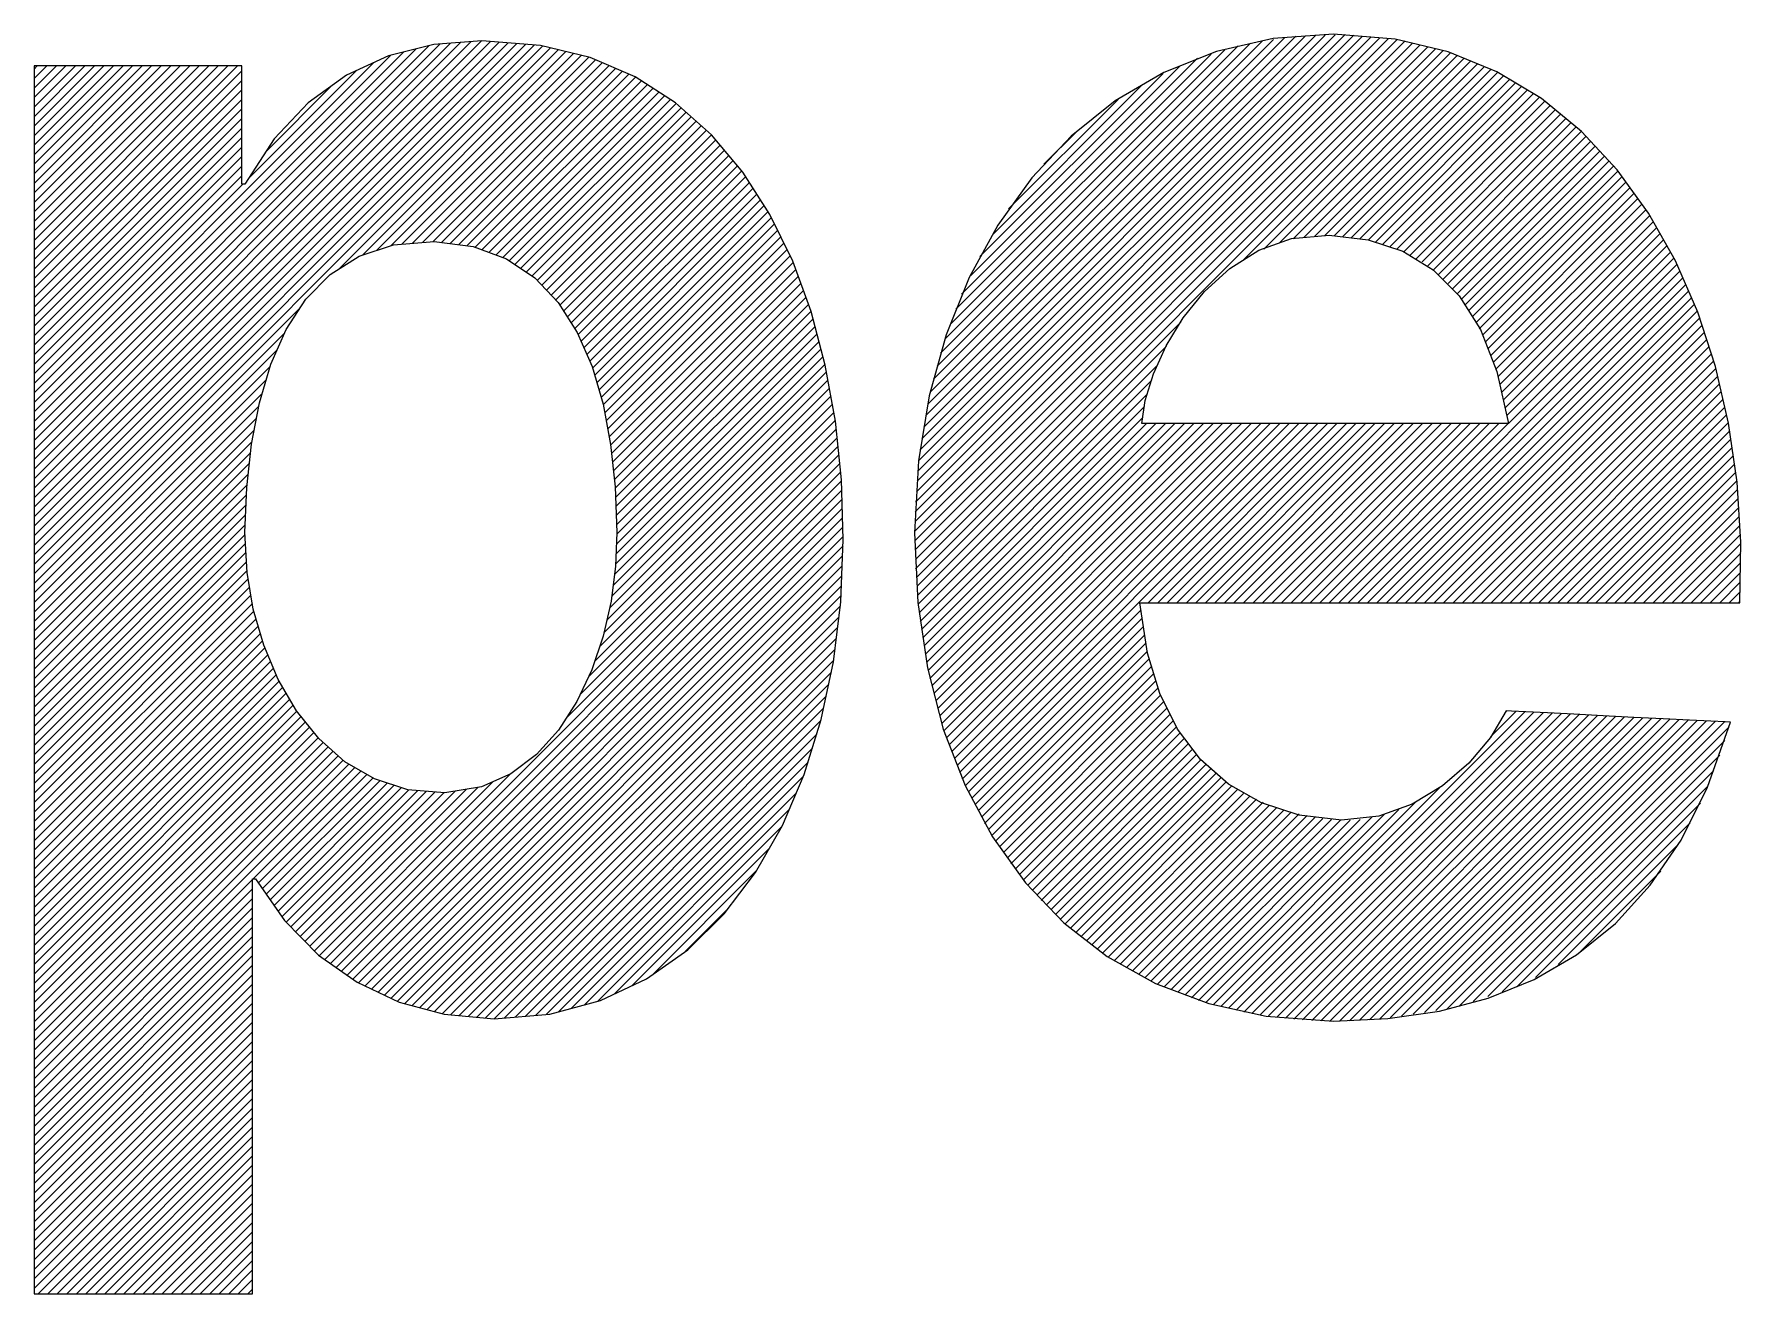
# Model space of a CAD drawing. Header units: millimetres. Extents: x 204 to 313, y 170 to 193.
# Drawn here: x 261.28 to 286.62, y 169.93 to 188.63 of the extents above; entities that cross this region are included whole.
import ezdxf

# ---------------------------------------------------------------- set-up
doc = ezdxf.new("R2010")
doc.units = ezdxf.units.MM
doc.linetypes.add('HIDDEN2', pattern=[4.7625, 3.175, -1.5875])
doc.layers.add('1', color=117, linetype='HIDDEN2', lineweight=0)
doc.layers.add('Livello 2', color=7, linetype='Continuous', lineweight=0)

msp = doc.modelspace()

# ---------------------------------------------------------------- linework, layer by layer
at = {"layer": '1', "color": 0, "linetype": 'Continuous', "lineweight": 0}
for p, q in [((274.361, 181.535), (281.386, 188.56)), ((274.367, 181.682), (281.258, 188.573)), ((274.379, 181.836), (281.13, 188.587)), ((274.392, 181.99), (281.002, 188.6)), ((274.405, 182.144), (280.874, 188.614)), ((274.417, 182.298), (280.744, 188.624)), ((274.43, 182.452), (280.597, 188.62)), ((274.459, 182.623), (280.451, 188.615)), ((274.489, 182.794), (280.305, 188.61)), ((274.518, 182.965), (280.159, 188.605)), ((274.548, 183.136), (280.012, 188.6)), ((274.583, 183.312), (279.849, 188.578)), ((274.634, 183.505), (279.68, 188.55)), ((261.279, 181.887), (267.922, 188.531)), ((261.279, 181.746), (268.054, 188.521)), ((261.279, 182.029), (267.769, 188.519)), ((261.279, 181.605), (268.185, 188.51)), ((261.279, 182.17), (267.615, 188.507)), ((261.279, 181.463), (268.316, 188.5)), ((261.279, 182.312), (267.462, 188.495)), ((261.279, 181.322), (268.447, 188.49)), ((261.279, 182.453), (267.308, 188.483)), ((261.279, 181.18), (268.578, 188.479)), ((261.279, 181.039), (268.709, 188.469)), ((261.279, 182.594), (267.141, 188.457)), ((261.279, 180.897), (268.834, 188.453)), ((261.279, 180.756), (268.947, 188.425)), ((261.279, 182.736), (266.952, 188.409)), ((261.279, 182.877), (266.763, 188.361)), ((261.279, 183.019), (266.574, 188.314)), ((265.809, 185.144), (269.061, 188.397)), ((266.153, 185.348), (269.174, 188.369)), ((266.364, 185.417), (269.288, 188.341)), ((266.575, 185.487), (269.401, 188.313)), ((274.362, 181.394), (281.514, 188.546)), ((274.362, 181.253), (281.637, 188.527)), ((274.363, 181.112), (281.749, 188.498)), ((274.363, 180.971), (281.861, 188.469)), ((274.364, 180.83), (281.973, 188.439)), ((274.368, 180.693), (282.085, 188.41)), ((274.379, 180.562), (282.197, 188.381)), ((274.686, 183.699), (279.511, 188.523)), ((274.738, 183.892), (279.342, 188.495)), ((274.798, 184.093), (279.159, 188.454)), ((274.882, 184.318), (278.957, 188.393)), ((274.966, 184.544), (278.755, 188.332)), ((279.236, 185.278), (282.309, 188.352)), ((279.536, 185.437), (282.415, 188.316)), ((261.279, 183.16), (266.324, 188.206)), ((261.279, 188.11), (261.326, 188.157)), ((261.279, 187.968), (261.467, 188.157)), ((261.279, 187.827), (261.609, 188.157)), ((261.279, 187.686), (261.75, 188.157)), ((261.279, 187.544), (261.892, 188.157)), ((261.279, 187.403), (262.033, 188.157)), ((261.279, 187.261), (262.174, 188.157)), ((261.279, 187.12), (262.316, 188.157)), ((261.279, 186.979), (262.457, 188.157)), ((261.279, 186.837), (262.599, 188.157)), ((261.279, 186.696), (262.74, 188.157)), ((261.279, 186.554), (262.882, 188.157)), ((261.279, 186.413), (263.023, 188.157)), ((261.279, 186.271), (263.164, 188.157)), ((261.279, 186.13), (263.306, 188.157)), ((261.279, 185.989), (263.447, 188.157)), ((261.279, 185.847), (263.589, 188.157)), ((261.279, 185.706), (263.73, 188.157)), ((261.279, 185.564), (263.872, 188.157)), ((261.279, 185.423), (264.013, 188.157)), ((261.279, 185.281), (264.154, 188.157)), ((261.279, 185.14), (264.296, 188.157)), ((261.279, 184.999), (264.363, 188.083)), ((264.468, 186.491), (266.062, 188.085)), ((266.739, 185.509), (269.514, 188.285)), ((266.893, 185.522), (269.616, 188.245)), ((267.047, 185.534), (269.715, 188.202)), ((267.201, 185.547), (269.814, 188.16)), ((267.329, 185.534), (269.913, 188.117)), ((267.455, 185.518), (270.011, 188.075)), ((275.05, 184.77), (278.553, 188.272)), ((275.186, 185.047), (278.297, 188.158)), ((275.322, 185.325), (278.041, 188.043)), ((279.771, 185.53), (282.514, 188.273)), ((279.972, 185.59), (282.612, 188.23)), ((280.13, 185.607), (282.711, 188.188)), ((280.288, 185.623), (282.81, 188.145)), ((280.446, 185.64), (282.908, 188.102)), ((280.585, 185.638), (283.007, 188.059)), ((261.279, 184.857), (264.363, 187.941)), ((261.279, 184.716), (264.363, 187.8)), ((264.724, 186.888), (265.694, 187.859)), ((267.58, 185.502), (270.11, 188.032)), ((267.705, 185.486), (270.208, 187.989)), ((267.825, 185.464), (270.295, 187.934)), ((267.928, 185.426), (270.381, 187.878)), ((268.032, 185.388), (270.467, 187.823)), ((275.512, 185.655), (277.737, 187.881)), ((280.713, 185.624), (283.102, 188.013)), ((280.84, 185.61), (283.189, 187.959)), ((280.968, 185.596), (283.276, 187.904)), ((281.085, 185.571), (283.363, 187.85)), ((281.194, 185.54), (283.45, 187.796)), ((261.279, 184.574), (264.363, 187.658)), ((268.135, 185.349), (270.553, 187.768)), ((268.238, 185.311), (270.639, 187.713)), ((268.333, 185.265), (270.726, 187.657)), ((268.418, 185.208), (270.811, 187.601)), ((275.748, 186.033), (277.375, 187.66)), ((281.304, 185.508), (283.538, 187.741)), ((281.414, 185.477), (283.625, 187.687)), ((281.518, 185.439), (283.712, 187.633)), ((281.611, 185.391), (283.79, 187.569)), ((261.279, 184.433), (264.363, 187.517)), ((261.279, 184.292), (264.363, 187.376)), ((268.502, 185.151), (270.886, 187.534)), ((268.587, 185.095), (270.96, 187.468)), ((268.672, 185.038), (271.035, 187.401)), ((268.749, 184.973), (271.11, 187.335)), ((281.704, 185.343), (283.866, 187.505)), ((281.798, 185.295), (283.943, 187.44)), ((281.891, 185.246), (284.02, 187.375)), ((281.97, 185.184), (284.097, 187.311)), ((261.279, 184.15), (264.363, 187.234)), ((261.279, 184.009), (264.363, 187.093)), ((268.817, 184.901), (271.185, 187.268)), ((268.886, 184.828), (271.26, 187.202)), ((268.955, 184.755), (271.335, 187.135)), ((269.024, 184.683), (271.4, 187.059)), ((276.273, 186.699), (276.759, 187.185)), ((282.048, 185.12), (284.173, 187.246)), ((282.125, 185.056), (284.25, 187.181)), ((282.203, 184.993), (284.324, 187.114)), ((282.277, 184.925), (284.392, 187.04)), ((261.279, 183.867), (264.363, 186.951)), ((261.279, 183.726), (264.363, 186.81)), ((269.086, 184.604), (271.464, 186.982)), ((269.141, 184.518), (271.529, 186.905)), ((269.196, 184.431), (271.593, 186.828)), ((282.34, 184.847), (284.459, 186.966)), ((282.403, 184.769), (284.527, 186.892)), ((282.466, 184.69), (284.594, 186.818)), ((261.279, 183.584), (264.363, 186.668)), ((261.279, 183.443), (264.363, 186.527)), ((269.251, 184.345), (271.658, 186.751)), ((269.306, 184.258), (271.723, 186.675)), ((269.357, 184.168), (271.787, 186.598)), ((282.529, 184.612), (284.661, 186.744)), ((282.588, 184.529), (284.729, 186.67)), ((282.637, 184.437), (284.796, 186.596)), ((261.279, 183.302), (264.376, 186.399)), ((269.4, 184.069), (271.845, 186.514)), ((269.443, 183.97), (271.9, 186.428)), ((269.486, 183.872), (271.955, 186.341)), ((282.687, 184.345), (284.859, 186.517)), ((282.736, 184.253), (284.917, 186.434)), ((282.786, 184.161), (284.976, 186.351)), ((282.833, 184.067), (285.035, 186.269)), ((269.529, 183.773), (272.01, 186.255)), ((269.569, 183.672), (272.066, 186.169)), ((269.601, 183.563), (272.121, 186.083)), ((282.87, 183.962), (285.093, 186.186)), ((282.907, 183.858), (285.152, 186.103)), ((282.943, 183.753), (285.211, 186.021)), ((269.633, 183.454), (272.176, 185.996)), ((269.665, 183.344), (272.227, 185.906)), ((269.697, 183.235), (272.273, 185.811)), ((282.98, 183.649), (285.27, 185.938)), ((283.017, 183.544), (285.322, 185.849)), ((269.728, 183.125), (272.32, 185.716)), ((269.751, 183.005), (272.366, 185.621)), ((269.773, 182.886), (272.412, 185.526)), ((283.045, 183.431), (285.372, 185.758)), ((283.07, 183.314), (285.423, 185.667)), ((283.095, 183.198), (285.473, 185.576)), ((269.795, 182.767), (272.459, 185.43)), ((269.818, 182.648), (272.505, 185.335)), ((283.12, 183.082), (285.523, 185.485)), ((283.145, 182.965), (285.574, 185.394)), ((283.17, 182.849), (285.624, 185.303)), ((269.839, 182.529), (272.549, 185.239)), ((269.853, 182.401), (272.587, 185.135)), ((269.867, 182.273), (272.625, 185.031)), ((280.65, 180.187), (285.674, 185.211)), ((280.792, 180.187), (285.717, 185.112)), ((280.933, 180.187), (285.759, 185.013)), ((269.88, 182.145), (272.663, 184.928)), ((269.894, 182.017), (272.701, 184.824)), ((281.075, 180.187), (285.802, 184.914)), ((281.216, 180.187), (285.844, 184.815)), ((261.279, 180.615), (265.235, 184.571)), ((269.906, 181.888), (272.739, 184.721)), ((269.911, 181.752), (272.777, 184.617)), ((269.917, 181.616), (272.815, 184.514)), ((281.357, 180.187), (285.886, 184.716)), ((281.499, 180.187), (285.929, 184.617)), ((281.64, 180.187), (285.971, 184.518)), ((269.922, 181.48), (272.844, 184.402)), ((269.927, 181.344), (272.874, 184.29)), ((274.39, 180.432), (278.308, 184.35)), ((281.782, 180.187), (286.01, 184.416)), ((281.923, 180.187), (286.045, 184.309)), ((261.279, 180.473), (265.001, 184.195)), ((269.925, 181.059), (272.933, 184.067)), ((269.931, 181.206), (272.904, 184.179)), ((274.401, 180.302), (278.094, 183.995)), ((282.065, 180.187), (286.079, 184.202)), ((282.206, 180.187), (286.114, 184.095)), ((282.347, 180.187), (286.148, 183.988)), ((261.279, 180.332), (264.888, 183.941)), ((269.914, 180.764), (272.993, 183.843)), ((269.919, 180.912), (272.963, 183.955)), ((282.489, 180.187), (286.183, 183.881)), ((282.63, 180.187), (286.217, 183.774)), ((261.279, 180.19), (264.784, 183.696)), ((261.279, 180.049), (264.724, 183.494)), ((269.854, 180.28), (273.066, 183.493)), ((269.875, 180.443), (273.045, 183.613)), ((269.896, 180.606), (273.022, 183.731)), ((274.412, 180.172), (277.952, 183.711)), ((274.423, 180.041), (277.875, 183.493)), ((282.772, 180.187), (286.252, 183.667)), ((282.913, 180.187), (286.278, 183.552)), ((261.279, 179.907), (264.664, 183.292)), ((269.779, 179.923), (273.109, 183.253)), ((269.821, 180.106), (273.088, 183.373)), ((274.434, 179.911), (277.803, 183.28)), ((283.055, 180.187), (286.305, 183.437)), ((283.196, 180.187), (286.331, 183.322)), ((261.279, 179.766), (264.612, 183.1)), ((269.674, 179.535), (273.152, 183.013)), ((269.738, 179.74), (273.131, 183.133)), ((274.453, 179.788), (277.768, 183.103)), ((283.337, 180.187), (286.357, 183.207)), ((283.479, 180.187), (286.383, 183.092)), ((283.62, 180.187), (286.41, 182.977)), ((261.279, 179.625), (264.579, 182.925)), ((261.279, 179.483), (264.545, 182.75)), ((269.511, 179.089), (273.188, 182.765)), ((269.603, 179.322), (273.174, 182.893)), ((274.473, 179.667), (277.742, 182.935)), ((274.494, 179.547), (277.794, 182.847)), ((274.515, 179.426), (277.936, 182.847)), ((274.536, 179.306), (278.077, 182.847)), ((274.557, 179.185), (278.218, 182.847)), ((274.578, 179.065), (278.36, 182.847)), ((274.608, 178.953), (278.501, 182.847)), ((274.638, 178.841), (278.643, 182.847)), ((274.668, 178.73), (278.784, 182.847)), ((274.698, 178.619), (278.926, 182.847)), ((274.728, 178.507), (279.067, 182.847)), ((274.758, 178.396), (279.208, 182.847)), ((274.788, 178.285), (279.35, 182.847)), ((274.827, 178.182), (279.491, 182.847)), ((274.866, 178.08), (279.633, 182.847)), ((274.905, 177.977), (279.774, 182.847)), ((274.944, 177.875), (279.916, 182.847)), ((274.982, 177.772), (280.057, 182.847)), ((275.021, 177.669), (280.198, 182.847)), ((275.061, 177.568), (280.34, 182.847)), ((277.822, 180.187), (280.481, 182.847)), ((277.963, 180.187), (280.623, 182.847)), ((278.105, 180.187), (280.764, 182.847)), ((278.246, 180.187), (280.905, 182.847)), ((278.388, 180.187), (281.047, 182.847)), ((278.529, 180.187), (281.188, 182.847)), ((278.67, 180.187), (281.33, 182.847)), ((278.812, 180.187), (281.471, 182.847)), ((278.953, 180.187), (281.613, 182.847)), ((279.095, 180.187), (281.754, 182.847)), ((279.236, 180.187), (281.895, 182.847)), ((279.378, 180.187), (282.037, 182.847)), ((279.519, 180.187), (282.178, 182.847)), ((279.66, 180.187), (282.32, 182.847)), ((279.802, 180.187), (282.461, 182.847)), ((279.943, 180.187), (282.603, 182.847)), ((280.085, 180.187), (282.744, 182.847)), ((280.226, 180.187), (282.885, 182.847)), ((280.368, 180.187), (283.027, 182.847)), ((280.509, 180.187), (283.168, 182.847)), ((283.762, 180.187), (286.436, 182.861)), ((283.903, 180.187), (286.456, 182.74)), ((261.279, 179.342), (264.512, 182.575)), ((269.183, 178.478), (273.214, 182.509)), ((269.387, 178.824), (273.201, 182.637)), ((284.044, 180.187), (286.474, 182.617)), ((284.186, 180.187), (286.491, 182.493)), ((261.279, 179.2), (264.491, 182.413)), ((261.279, 179.059), (264.474, 182.254)), ((265.679, 174.833), (273.227, 182.381)), ((265.762, 174.775), (273.24, 182.252)), ((284.327, 180.187), (286.509, 182.369)), ((284.469, 180.187), (286.527, 182.245)), ((261.279, 178.918), (264.457, 182.096)), ((265.845, 174.716), (273.253, 182.124)), ((265.928, 174.658), (273.265, 181.995)), ((284.61, 180.187), (286.544, 182.121)), ((284.752, 180.187), (286.562, 181.998)), ((261.279, 178.776), (264.44, 181.937)), ((261.279, 178.635), (264.431, 181.787)), ((266.011, 174.599), (273.27, 181.858)), ((266.097, 174.544), (273.274, 181.721)), ((284.893, 180.187), (286.573, 181.867)), ((285.034, 180.187), (286.581, 181.734)), ((261.279, 178.493), (264.425, 181.64)), ((261.279, 178.352), (264.419, 181.492)), ((266.193, 174.498), (273.279, 181.584)), ((285.176, 180.187), (286.589, 181.601)), ((285.317, 180.187), (286.598, 181.468)), ((261.279, 178.21), (264.413, 181.345)), ((261.279, 178.069), (264.41, 181.2)), ((266.29, 174.453), (273.283, 181.447)), ((266.386, 174.408), (273.288, 181.31)), ((285.459, 180.187), (286.606, 181.334)), ((285.6, 180.187), (286.614, 181.201)), ((261.279, 177.928), (264.417, 181.066)), ((266.482, 174.363), (273.292, 181.173)), ((266.578, 174.318), (273.29, 181.03)), ((285.742, 180.187), (286.621, 181.067)), ((261.279, 177.786), (264.424, 180.932)), ((261.279, 177.645), (264.431, 180.797)), ((266.674, 174.272), (273.284, 180.882)), ((266.781, 174.238), (273.278, 180.735)), ((285.883, 180.187), (286.619, 180.923)), ((286.024, 180.187), (286.617, 180.779)), ((261.279, 177.503), (264.438, 180.663)), ((261.279, 177.362), (264.457, 180.54)), ((266.893, 174.208), (273.273, 180.588)), ((267.004, 174.177), (273.267, 180.44)), ((286.166, 180.187), (286.614, 180.636)), ((286.307, 180.187), (286.612, 180.492)), ((261.279, 177.22), (264.477, 180.419)), ((261.279, 177.079), (264.498, 180.298)), ((267.115, 174.147), (273.261, 180.293)), ((286.449, 180.187), (286.609, 180.348)), ((286.59, 180.187), (286.607, 180.204)), ((261.279, 176.938), (264.519, 180.178)), ((261.279, 176.796), (264.542, 180.06)), ((261.279, 176.655), (264.574, 179.95)), ((267.226, 174.117), (273.25, 180.14)), ((267.337, 174.086), (273.23, 179.979)), ((275.108, 177.473), (277.71, 180.075)), ((275.155, 177.379), (277.723, 179.947)), ((261.279, 176.513), (264.606, 179.841)), ((261.279, 176.372), (264.638, 179.731)), ((267.462, 174.07), (273.21, 179.818)), ((275.203, 177.285), (277.742, 179.824)), ((275.25, 177.191), (277.76, 179.702)), ((261.279, 176.231), (264.669, 179.621)), ((261.279, 176.089), (264.705, 179.516)), ((267.592, 174.058), (273.19, 179.657)), ((267.721, 174.046), (273.171, 179.496)), ((275.297, 177.097), (277.78, 179.58)), ((275.344, 177.003), (277.811, 179.469)), ((261.279, 175.948), (264.747, 179.416)), ((261.279, 175.806), (264.789, 179.317)), ((261.279, 175.665), (264.831, 179.217)), ((267.851, 174.035), (273.151, 179.335)), ((275.392, 176.909), (277.842, 179.359)), ((275.448, 176.823), (277.873, 179.248)), ((261.279, 175.523), (264.873, 179.118)), ((261.279, 175.382), (264.918, 179.022)), ((261.279, 175.241), (264.97, 178.932)), ((267.981, 174.023), (273.116, 179.158)), ((268.111, 174.011), (273.078, 178.979)), ((275.504, 176.738), (277.904, 179.138)), ((275.559, 176.652), (277.935, 179.027)), ((261.279, 175.099), (265.023, 178.843)), ((261.279, 174.958), (265.075, 178.754)), ((268.265, 174.024), (273.04, 178.799)), ((275.615, 176.566), (277.966, 178.917)), ((275.671, 176.48), (278.009, 178.818)), ((275.726, 176.395), (278.056, 178.724)), ((261.279, 174.816), (265.127, 178.665)), ((261.279, 174.675), (265.18, 178.576)), ((261.279, 174.533), (265.243, 178.498)), ((261.279, 174.392), (265.306, 178.419)), ((268.419, 174.037), (273.002, 178.62)), ((268.574, 174.051), (272.962, 178.439)), ((275.782, 176.309), (278.102, 178.629)), ((275.846, 176.232), (278.149, 178.535)), ((275.911, 176.155), (278.196, 178.44)), ((279.015, 174.167), (283.415, 178.568)), ((279.127, 174.138), (283.549, 178.561)), ((279.239, 174.11), (283.684, 178.554)), ((279.359, 174.088), (283.819, 178.547)), ((279.484, 174.071), (283.953, 178.54)), ((279.609, 174.055), (284.088, 178.534)), ((279.734, 174.038), (284.222, 178.527)), ((279.859, 174.022), (284.357, 178.52)), ((279.983, 174.005), (284.492, 178.513)), ((280.114, 173.994), (284.626, 178.506)), ((280.249, 173.988), (284.761, 178.5)), ((280.384, 173.981), (284.895, 178.493)), ((280.523, 173.979), (285.03, 178.486)), ((280.665, 173.979), (285.165, 178.479)), ((280.809, 173.982), (285.299, 178.472)), ((280.958, 173.99), (285.434, 178.465)), ((281.107, 173.998), (285.568, 178.459)), ((281.257, 174.005), (285.703, 178.452)), ((281.415, 174.023), (285.838, 178.445)), ((281.584, 174.05), (285.972, 178.438)), ((281.753, 174.078), (286.107, 178.431)), ((281.922, 174.105), (286.241, 178.424)), ((282.091, 174.132), (286.376, 178.418)), ((282.904, 178.198), (283.28, 178.575)), ((283.126, 178.562), (283.146, 178.581)), ((261.279, 174.251), (265.369, 178.341)), ((261.279, 174.109), (265.432, 178.262)), ((261.279, 173.968), (265.495, 178.184)), ((268.728, 174.064), (272.899, 178.234)), ((275.975, 176.077), (278.243, 178.345)), ((276.039, 176), (278.295, 178.256)), ((276.103, 175.923), (278.358, 178.177)), ((282.259, 174.16), (286.447, 178.347)), ((261.279, 173.826), (265.568, 178.115)), ((261.279, 173.685), (265.643, 178.049)), ((261.279, 173.544), (265.718, 177.983)), ((261.279, 173.402), (265.793, 177.916)), ((268.883, 174.077), (272.835, 178.029)), ((276.167, 175.845), (278.42, 178.099)), ((276.231, 175.768), (278.483, 178.02)), ((276.304, 175.699), (278.545, 177.941)), ((282.433, 174.192), (286.383, 178.142)), ((282.648, 174.266), (286.309, 177.927)), ((261.279, 173.261), (265.868, 177.85)), ((261.279, 173.119), (265.953, 177.793)), ((261.279, 172.978), (266.042, 177.741)), ((264.53, 176.088), (266.131, 177.689)), ((269.063, 174.115), (272.771, 177.823)), ((276.377, 175.631), (278.608, 177.862)), ((276.449, 175.562), (278.671, 177.783)), ((276.522, 175.493), (278.749, 177.72)), ((276.595, 175.425), (278.828, 177.658)), ((282.864, 174.34), (286.221, 177.697)), ((264.61, 176.027), (266.221, 177.637)), ((264.668, 175.943), (266.31, 177.585)), ((264.726, 175.86), (266.412, 177.546)), ((264.784, 175.776), (266.519, 177.511)), ((264.842, 175.692), (266.627, 177.477)), ((264.9, 175.609), (266.734, 177.443)), ((264.957, 175.525), (266.843, 177.411)), ((265.019, 175.446), (266.974, 177.4)), ((265.371, 175.09), (267.7, 177.419)), ((265.442, 175.019), (267.869, 177.446)), ((265.514, 174.95), (268.095, 177.532)), ((265.597, 174.892), (268.349, 177.644)), ((269.256, 174.167), (272.703, 177.614)), ((276.668, 175.356), (278.907, 177.596)), ((276.741, 175.288), (278.986, 177.533)), ((276.823, 175.228), (279.065, 177.471)), ((276.904, 175.168), (279.144, 177.409)), ((278.902, 174.196), (282.152, 177.446)), ((283.079, 174.413), (286.122, 177.456)), ((265.09, 175.375), (267.105, 177.39)), ((265.16, 175.304), (267.235, 177.379)), ((265.231, 175.233), (267.366, 177.368)), ((265.301, 175.162), (267.531, 177.392)), ((269.449, 174.218), (272.597, 177.367)), ((276.986, 175.109), (279.236, 177.358)), ((277.068, 175.049), (279.332, 177.314)), ((277.149, 174.989), (279.429, 177.269)), ((277.231, 174.93), (279.526, 177.225)), ((277.315, 174.872), (279.623, 177.18)), ((278.79, 174.225), (281.79, 177.225)), ((283.294, 174.487), (286.02, 177.213)), ((269.642, 174.27), (272.492, 177.12)), ((277.406, 174.821), (279.72, 177.136)), ((277.497, 174.771), (279.829, 177.103)), ((277.588, 174.721), (279.946, 177.079)), ((277.679, 174.671), (280.063, 177.055)), ((277.77, 174.62), (280.18, 177.03)), ((277.862, 174.57), (280.298, 177.006)), ((277.958, 174.525), (280.415, 176.982)), ((278.059, 174.485), (280.543, 176.968)), ((278.16, 174.444), (280.676, 176.961)), ((278.262, 174.404), (280.818, 176.961)), ((278.363, 174.364), (280.969, 176.971)), ((278.464, 174.324), (281.147, 177.007)), ((278.566, 174.284), (281.329, 177.047)), ((278.677, 174.254), (281.541, 177.118)), ((283.571, 174.623), (285.867, 176.918)), ((269.891, 174.378), (272.384, 176.871)), ((270.159, 174.504), (272.195, 176.541)), ((283.909, 174.819), (285.693, 176.603)), ((270.469, 174.673), (272.007, 176.211)), ((284.247, 175.016), (285.433, 176.202)), ((261.279, 172.836), (264.523, 176.08)), ((261.279, 172.695), (264.523, 175.939)), ((261.279, 172.554), (264.523, 175.797)), ((261.279, 172.412), (264.523, 175.656)), ((270.95, 175.013), (271.584, 175.647)), ((261.279, 172.271), (264.523, 175.515)), ((261.279, 172.129), (264.523, 175.373)), ((261.279, 171.988), (264.523, 175.232)), ((261.279, 171.846), (264.523, 175.09)), ((261.279, 171.705), (264.523, 174.949)), ((261.279, 171.564), (264.523, 174.808)), ((261.279, 171.422), (264.523, 174.666)), ((261.279, 171.281), (264.523, 174.525)), ((261.279, 171.139), (264.523, 174.383)), ((261.279, 170.998), (264.523, 174.242)), ((261.279, 170.857), (264.523, 174.1)), ((261.279, 170.715), (264.523, 173.959)), ((261.279, 170.574), (264.523, 173.818)), ((261.279, 170.432), (264.523, 173.676)), ((261.279, 170.291), (264.523, 173.535)), ((261.279, 170.149), (264.523, 173.393)), ((261.279, 170.008), (264.523, 173.252)), ((261.34, 169.928), (264.523, 173.11)), ((261.481, 169.928), (264.523, 172.969)), ((261.623, 169.928), (264.523, 172.828)), ((261.764, 169.928), (264.523, 172.686)), ((261.906, 169.928), (264.523, 172.545)), ((262.047, 169.928), (264.523, 172.403)), ((262.188, 169.928), (264.523, 172.262)), ((262.33, 169.928), (264.523, 172.121)), ((262.471, 169.928), (264.523, 171.979)), ((262.613, 169.928), (264.523, 171.838)), ((262.754, 169.928), (264.523, 171.696)), ((262.896, 169.928), (264.523, 171.555)), ((263.037, 169.928), (264.523, 171.413)), ((263.178, 169.928), (264.523, 171.272)), ((263.32, 169.928), (264.523, 171.131)), ((263.461, 169.928), (264.523, 170.989)), ((263.603, 169.928), (264.523, 170.848)), ((263.744, 169.928), (264.523, 170.706)), ((263.886, 169.928), (264.523, 170.565)), ((264.027, 169.928), (264.523, 170.423)), ((264.168, 169.928), (264.523, 170.282)), ((264.31, 169.928), (264.523, 170.141)), ((264.451, 169.928), (264.523, 169.999))]:
    msp.add_line(p, q, dxfattribs=at)
at = {"layer": 'Livello 2', "linetype": 'Continuous', "lineweight": 0}
for p, q in [((266.54, 188.305), (265.915, 188.017)), ((267.213, 188.475), (266.54, 188.305)), ((267.926, 188.531), (267.213, 188.475)), ((268.797, 188.462), (267.926, 188.531)), ((269.535, 188.28), (268.797, 188.462)), ((261.359, 188.157), (261.279, 188.157)), ((261.279, 188.157), (261.279, 188.079)), ((261.279, 188.079), (261.279, 187.851)), ((261.56, 188.157), (261.359, 188.157)), ((261.857, 188.157), (261.56, 188.157)), ((262.221, 188.157), (261.857, 188.157)), ((262.625, 188.157), (262.221, 188.157)), ((263.042, 188.157), (262.625, 188.157)), ((263.445, 188.157), (263.042, 188.157)), ((263.805, 188.157), (263.445, 188.157)), ((264.097, 188.157), (263.805, 188.157)), ((264.292, 188.157), (264.097, 188.157)), ((264.363, 188.157), (264.292, 188.157)), ((264.363, 188.079), (264.363, 188.157)), ((264.363, 187.879), (264.363, 188.079)), ((270.204, 187.992), (269.535, 188.28)), ((261.279, 187.851), (261.279, 187.486)), ((264.363, 187.597), (264.363, 187.879)), ((265.915, 188.017), (265.346, 187.608)), ((270.804, 187.607), (270.204, 187.992)), ((264.363, 187.275), (264.363, 187.597)), ((265.346, 187.608), (264.843, 187.073)), ((271.337, 187.133), (270.804, 187.607)), ((261.279, 187.486), (261.279, 186.998)), ((264.363, 186.953), (264.363, 187.275)), ((264.843, 187.073), (264.409, 186.399)), ((271.804, 186.578), (271.337, 187.133)), ((261.279, 186.998), (261.279, 186.398)), ((264.363, 186.672), (264.363, 186.953)), ((264.363, 186.474), (264.363, 186.672)), ((272.205, 185.951), (271.804, 186.578)), ((261.279, 186.398), (261.279, 185.698)), ((264.363, 186.399), (264.363, 186.474)), ((264.403, 186.399), (264.363, 186.399)), ((264.409, 186.399), (264.403, 186.399)), ((272.542, 185.259), (272.205, 185.951)), ((261.279, 185.698), (261.279, 184.911)), ((266.613, 185.499), (267.218, 185.548)), ((267.218, 185.548), (267.797, 185.474)), ((265.673, 185.058), (266.104, 185.332)), ((266.104, 185.332), (266.613, 185.499)), ((267.797, 185.474), (268.294, 185.291)), ((268.294, 185.291), (268.714, 185.01)), ((272.815, 184.512), (272.542, 185.259)), ((265.314, 184.692), (265.673, 185.058)), ((268.714, 185.01), (269.062, 184.643)), ((261.279, 184.911), (261.279, 184.049)), ((265.022, 184.244), (265.314, 184.692)), ((269.062, 184.643), (269.343, 184.201)), ((273.026, 183.716), (272.815, 184.512)), ((264.794, 183.729), (265.022, 184.244)), ((261.279, 184.049), (261.279, 183.126)), ((269.343, 184.201), (269.563, 183.695)), ((264.623, 183.157), (264.794, 183.729)), ((269.563, 183.695), (269.726, 183.137)), ((273.176, 182.881), (273.026, 183.716)), ((261.279, 183.126), (261.279, 182.152)), ((264.505, 182.542), (264.623, 183.157)), ((269.726, 183.137), (269.838, 182.538)), ((273.265, 182.014), (273.176, 182.881)), ((264.435, 181.896), (264.505, 182.542)), ((269.838, 182.538), (269.905, 181.91)), ((261.279, 182.152), (261.279, 181.142)), ((273.294, 181.124), (273.265, 182.014)), ((264.409, 181.231), (264.435, 181.896)), ((269.905, 181.91), (269.932, 181.231)), ((264.44, 180.637), (264.409, 181.231)), ((269.932, 181.231), (269.912, 180.728)), ((261.279, 181.142), (261.279, 180.106)), ((273.257, 180.201), (273.294, 181.124)), ((269.912, 180.728), (269.845, 180.21)), ((264.533, 180.091), (264.44, 180.637)), ((269.845, 180.21), (269.727, 179.693)), ((273.148, 179.311), (273.257, 180.201)), ((261.279, 180.106), (261.279, 179.057)), ((264.688, 179.557), (264.533, 180.091)), ((269.727, 179.693), (269.559, 179.192)), ((264.902, 179.049), (264.688, 179.557)), ((269.559, 179.192), (269.339, 178.721)), ((272.967, 178.453), (273.148, 179.311)), ((261.279, 179.057), (261.279, 178.009)), ((265.175, 178.582), (264.902, 179.049)), ((269.339, 178.721), (269.067, 178.297)), ((265.505, 178.17), (265.175, 178.582)), ((272.714, 177.639), (272.967, 178.453)), ((265.892, 177.828), (265.505, 178.17)), ((269.067, 178.297), (268.74, 177.934)), ((261.279, 178.009), (261.279, 176.972)), ((268.74, 177.934), (268.359, 177.649)), ((266.333, 177.571), (265.892, 177.828)), ((266.829, 177.412), (266.333, 177.571)), ((267.377, 177.367), (266.829, 177.412)), ((267.922, 177.455), (267.377, 177.367)), ((268.359, 177.649), (267.922, 177.455)), ((272.389, 176.879), (272.714, 177.639)), ((261.279, 176.972), (261.279, 175.961)), ((271.992, 176.185), (272.389, 176.879)), ((271.524, 175.567), (271.992, 176.185)), ((261.279, 175.961), (261.279, 174.986)), ((264.523, 176.007), (264.523, 176.088)), ((264.523, 176.088), (264.528, 176.088)), ((264.523, 175.784), (264.523, 176.007)), ((264.528, 176.088), (264.568, 176.088)), ((264.568, 176.088), (264.996, 175.47)), ((264.523, 175.441), (264.523, 175.784)), ((264.523, 175), (264.523, 175.441)), ((264.996, 175.47), (265.502, 174.958)), ((270.983, 175.036), (271.524, 175.567)), ((261.279, 174.986), (261.279, 174.061)), ((264.523, 174.483), (264.523, 175)), ((265.502, 174.958), (266.075, 174.554)), ((270.372, 174.604), (270.983, 175.036)), ((264.523, 173.912), (264.523, 174.483)), ((266.075, 174.554), (266.7, 174.26)), ((269.689, 174.282), (270.372, 174.604)), ((266.7, 174.26), (267.365, 174.079)), ((268.934, 174.081), (269.689, 174.282)), ((261.279, 174.061), (261.279, 173.197)), ((264.523, 173.309), (264.523, 173.912)), ((267.365, 174.079), (268.109, 174.011)), ((268.109, 174.011), (268.934, 174.081)), ((261.279, 173.197), (261.279, 172.408)), ((264.523, 172.694), (264.523, 173.309)), ((264.523, 172.091), (264.523, 172.694)), ((261.279, 172.408), (261.279, 171.706)), ((264.523, 171.521), (264.523, 172.091)), ((261.279, 171.706), (261.279, 171.103)), ((264.523, 171.006), (264.523, 171.521)), ((261.279, 171.103), (261.279, 170.611)), ((264.523, 170.567), (264.523, 171.006)), ((261.279, 170.611), (261.279, 170.243)), ((264.523, 170.226), (264.523, 170.567)), ((261.279, 170.243), (261.279, 170.011)), ((264.523, 170.006), (264.523, 170.226)), ((261.279, 170.011), (261.279, 169.928)), ((261.279, 169.928), (261.354, 169.928)), ((261.354, 169.928), (261.56, 169.928)), ((261.56, 169.928), (261.868, 169.928)), ((261.868, 169.928), (262.249, 169.928)), ((262.249, 169.928), (262.673, 169.928)), ((262.673, 169.928), (263.113, 169.928)), ((263.113, 169.928), (263.539, 169.928)), ((263.539, 169.928), (263.922, 169.928)), ((263.922, 169.928), (264.233, 169.928)), ((264.233, 169.928), (264.443, 169.928)), ((264.443, 169.928), (264.523, 169.928)), ((264.523, 169.928), (264.523, 170.006))]:
    msp.add_line(p, q, dxfattribs=at)
for points in [[(286.607, 180.187), (286.621, 181.088), (286.565, 181.979), (286.439, 182.851), (286.244, 183.695), (285.98, 184.502), (285.649, 185.263), (285.25, 185.97), (284.785, 186.613), (284.255, 187.183), (283.659, 187.671), (283, 188.069), (282.276, 188.367), (281.49, 188.556), (280.574, 188.628), (279.679, 188.562), (278.837, 188.369), (278.054, 188.058), (277.332, 187.637), (276.677, 187.113), (276.094, 186.496), (275.587, 185.794), (275.161, 185.015), (274.82, 184.166), (274.568, 183.257), (274.411, 182.296), (274.353, 181.224), (274.402, 180.193), (274.545, 179.221), (274.779, 178.313), (275.102, 177.474), (275.51, 176.712), (276, 176.03), (276.569, 175.436), (277.214, 174.936), (277.931, 174.533), (278.719, 174.236), (279.572, 174.049), (280.574, 173.978), (281.378, 174.013), (282.145, 174.125), (282.87, 174.317), (283.55, 174.594), (284.181, 174.963), (284.758, 175.427), (285.277, 175.993), (285.734, 176.665), (286.126, 177.449), (286.466, 178.413), (286.389, 178.417), (286.177, 178.428), (285.86, 178.444), (285.468, 178.464), (285.031, 178.486), (284.579, 178.509), (284.141, 178.531), (283.748, 178.551), (283.43, 178.567), (283.216, 178.578), (283.136, 178.582), (282.904, 178.188), (282.584, 177.808), (282.192, 177.469), (281.74, 177.196), (281.245, 177.017), (280.692, 176.959), (280.063, 177.036), (279.503, 177.215), (279.014, 177.492), (278.598, 177.859), (278.257, 178.31), (277.993, 178.839), (277.809, 179.439), (277.699, 180.187), (277.779, 180.187), (278.004, 180.187), (278.358, 180.187), (278.821, 180.187), (279.376, 180.187), (280.005, 180.187), (280.688, 180.187), (281.408, 180.187), (282.146, 180.187), (282.885, 180.187), (283.605, 180.187), (284.289, 180.187), (284.919, 180.187), (285.475, 180.187), (285.941, 180.187), (286.296, 180.187), (286.525, 180.187), (286.607, 180.187), (286.607, 180.187)], [(277.728, 182.847), (277.778, 183.192), (277.899, 183.584), (278.088, 184), (278.341, 184.416), (278.656, 184.807), (279.031, 185.149), (279.462, 185.42), (279.947, 185.594), (280.508, 185.646), (281.086, 185.576), (281.602, 185.406), (282.053, 185.131), (282.438, 184.745), (282.753, 184.243), (282.997, 183.62), (283.171, 182.847), (283.092, 182.847), (282.87, 182.847), (282.529, 182.847), (282.093, 182.847), (281.586, 182.847), (281.032, 182.847), (280.453, 182.847), (279.874, 182.847), (279.319, 182.847), (278.811, 182.847), (278.374, 182.847), (278.032, 182.847), (277.809, 182.847), (277.728, 182.847), (277.728, 182.847)]]:
    msp.add_lwpolyline(points, dxfattribs=at)

doc.saveas('drawing.dxf')
